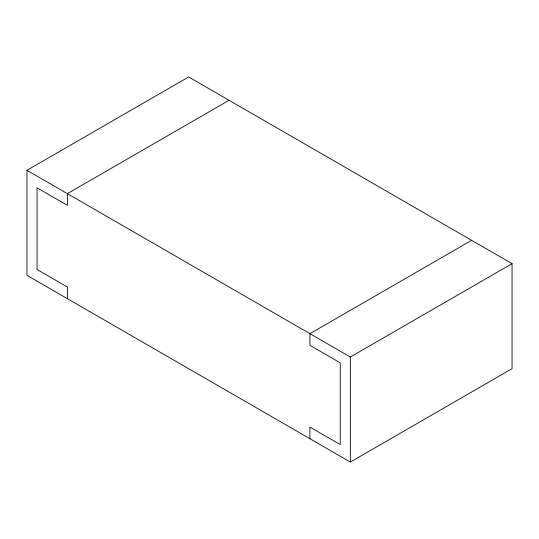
<?xml version="1.0" encoding="UTF-8"?>
<svg xmlns="http://www.w3.org/2000/svg" width="539" height="539" viewBox="0 0 539 539"><rect width="100%" height="100%" fill="white"/><g stroke="black" fill="none" stroke-linecap="round" stroke-linejoin="round"><path stroke-width="0.81" d="M26.95 170.311L188.65 76.949L512.05 263.665L512.05 368.689L350.35 462.051L26.95 275.335L26.95 170.311L350.35 357.02L512.05 263.665M229.075 100.288L67.375 193.649L67.375 205.319L37.056 187.815L37.056 269.5L67.375 287.004L67.375 298.673M471.625 240.327L309.925 333.681L309.925 345.351L340.244 362.855L340.244 444.547L309.925 427.043L309.925 438.712M350.35 357.02L350.35 462.051"/></g></svg>
